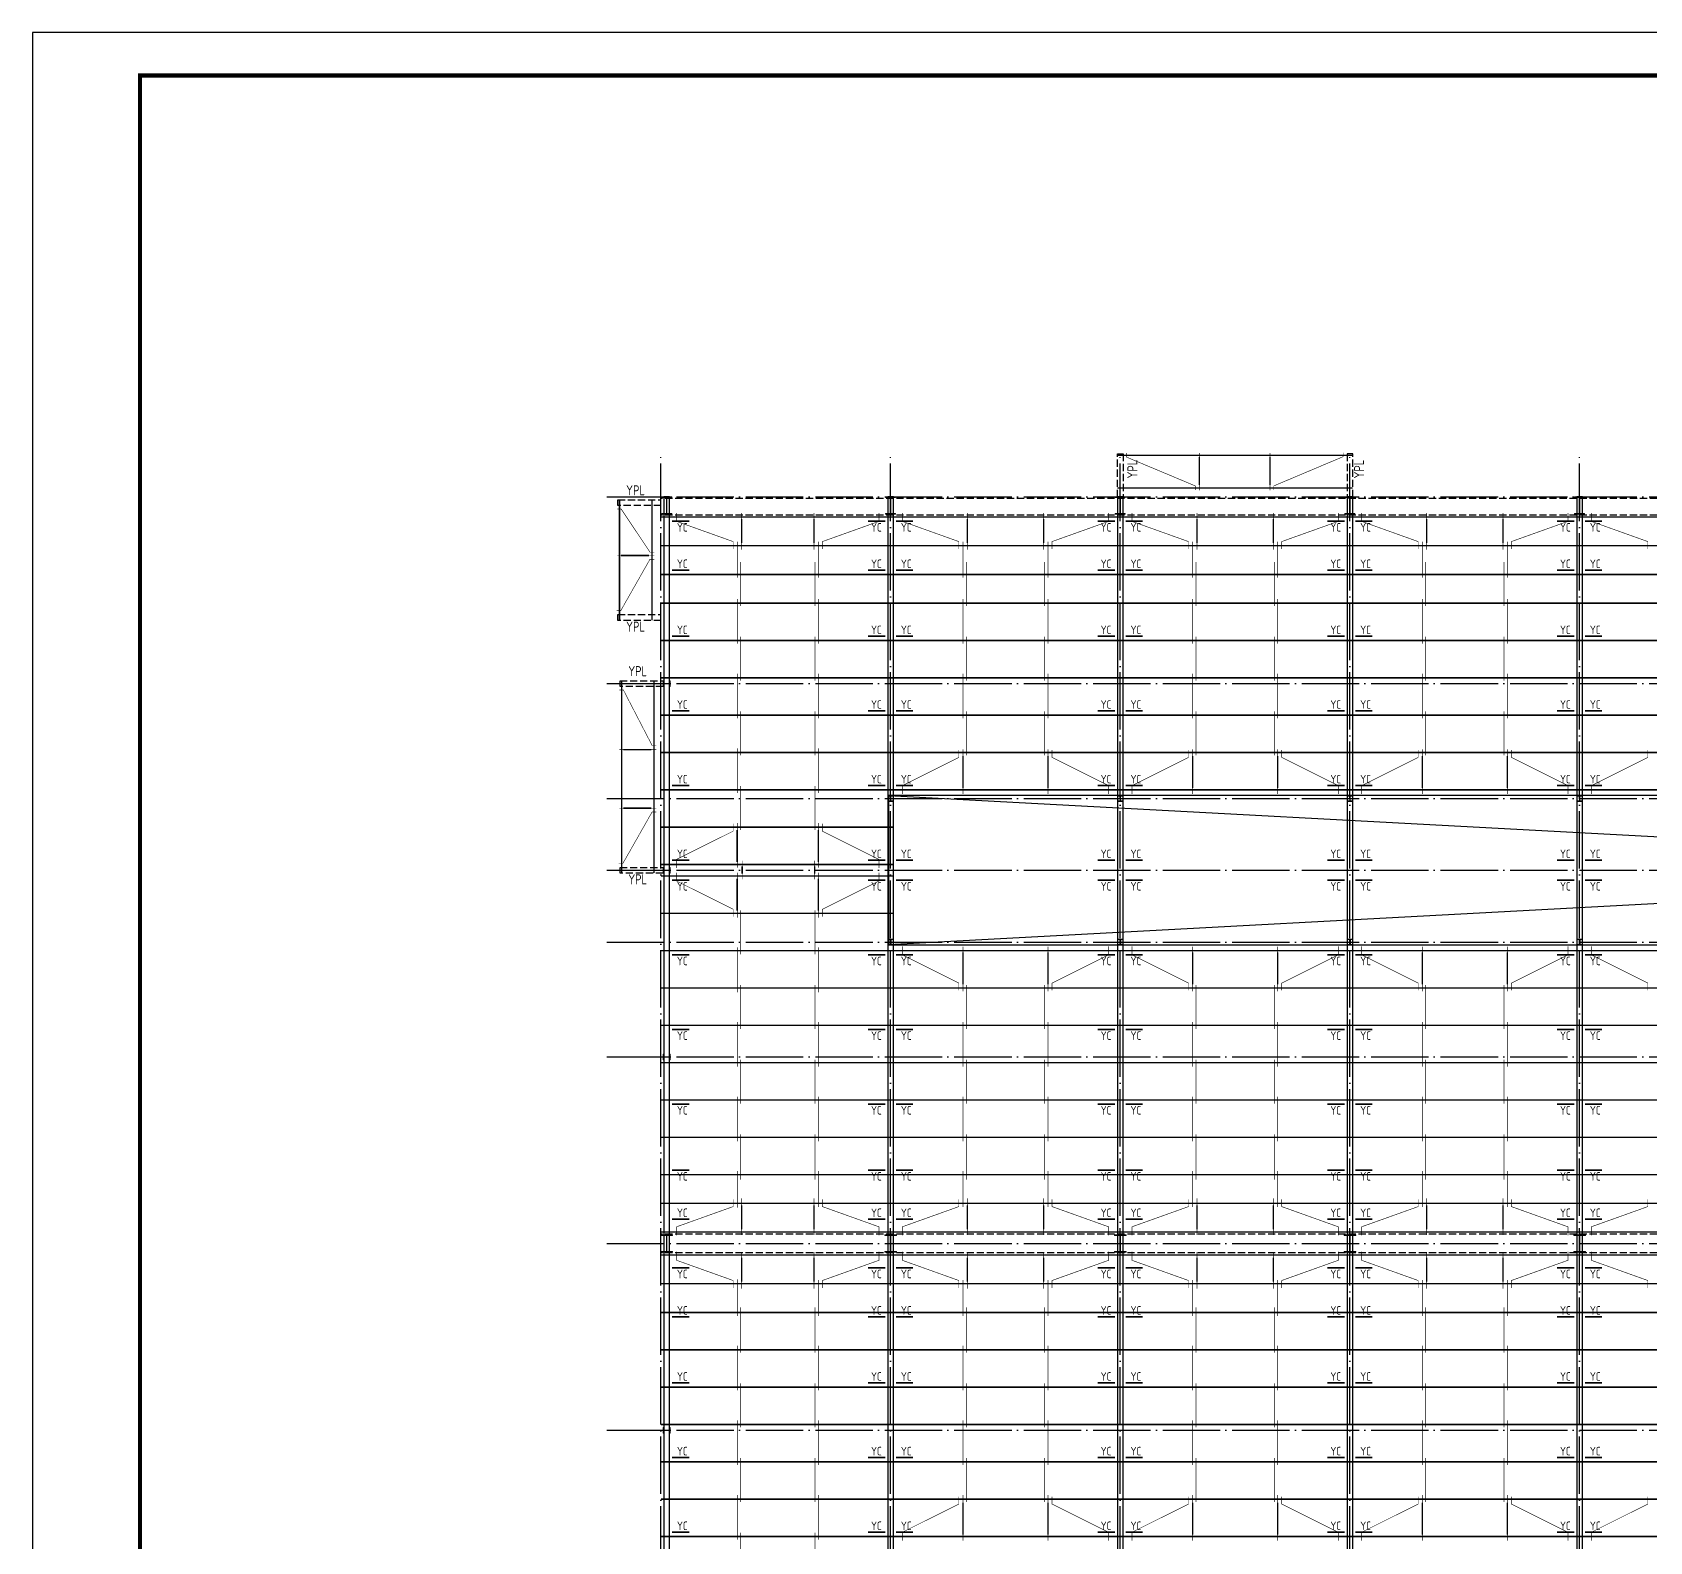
# Model space of a CAD drawing. Extents: x 19118 to 566552, y -1188739 to 92943.
# Drawn here: x 77812 to 134148, y -553524 to -500967 of the extents above; entities that cross this region are included whole.
import ezdxf

# ---------------------------------------------------------------- set-up
doc = ezdxf.new("R2010")
doc.units = 0
doc.header["$LTSCALE"] = 1000
doc.header["$MEASUREMENT"] = 0
doc.linetypes.add('DASH', pattern=[0.35, 0.25, -0.1])
doc.linetypes.add('DOTE', pattern=[2.42, 2, -0.2, 0.02, -0.2])
doc.layers.get('0').update_dxf_attribs({"linetype": 'CONTINUOUS'})
for name, color, linetype in [('10014', 2, 'CONTINUOUS'), ('D', 4, 'CONTINUOUS'), ('DOTE', 9, 'DOTE'), ('PUB_TEXT', 7, 'CONTINUOUS'), ('PUB_TITLE', 4, 'CONTINUOUS'), ('TEXT', 7, 'CONTINUOUS'), ('WALL', 6, 'CONTINUOUS'), ('屋面隅撑', 1, 'CONTINUOUS'), ('梁', 4, 'DASH'), ('檩条拉条', 253, 'CONTINUOUS'), ('钢柱', 3, 'CONTINUOUS')]:
    doc.layers.add(name, color=color, linetype=linetype)
doc.layers.add('柱_主零件_实线', color=51, linetype='CONTINUOUS', lineweight=18)
doc.layers.add('钢架', color=63, linetype='CONTINUOUS', lineweight=25)
doc.styles.add('TSSD_Rein', font='atssdeng.shx', dxfattribs={"width": 0.7, "bigfont": 'atssdchn.shx'})

msp = doc.modelspace()

# ---------------------------------------------------------------- linework, layer by layer
msp.add_lwpolyline([(195783.4, -527543.77), (107633.4, -527543.77), (107633.4, -532743.77), (195783.4, -532743.77)], close=True)
at = {"layer": '10014', "const_width": 50}
for points in [[(123808.4, -515698.5), (115608.4, -515698.5)], [(123808.4, -516830.28), (115608.4, -516830.28)], [(98263.14, -521443.77), (98263.14, -517243.77)], [(99394.91, -521443.77), (99394.91, -517243.77)], [(203708.4, -517843.77), (99708.4, -517843.77)], [(203708.4, -518843.77), (99708.4, -518843.77)], [(203708.4, -519843.77), (99708.4, -519843.77)], [(203708.4, -520843.77), (99708.4, -520843.77)], [(203708.4, -522143.77), (99708.4, -522143.77)], [(98338.14, -530243.76), (98338.14, -523543.76)], [(99469.92, -530243.76), (99469.92, -523543.76)], [(203708.4, -523443.77), (99708.4, -523443.77)], [(203708.4, -524743.77), (99708.4, -524743.77)], [(203708.4, -526043.77), (99708.4, -526043.77)], [(203708.4, -527343.77), (99708.4, -527343.77)], [(107808.4, -528643.77), (99708.4, -528643.77)], [(107808.4, -529943.77), (99708.4, -529943.77)], [(107808.4, -530343.77), (99708.4, -530343.77)], [(107808.4, -531643.77), (99708.4, -531643.77)], [(203708.4, -532943.77), (99708.4, -532943.77)], [(203708.4, -534243.77), (99708.4, -534243.77)], [(203708.4, -535543.77), (99708.4, -535543.77)], [(203708.4, -536843.77), (99708.4, -536843.77)], [(203708.4, -538143.77), (99708.4, -538143.77)], [(203708.4, -539443.77), (99708.4, -539443.77)], [(203708.4, -540743.77), (99708.4, -540743.77)], [(203708.4, -541743.77), (99708.4, -541743.77)], [(203708.4, -542743.77), (99708.4, -542743.77)], [(203708.4, -543543.77), (99708.4, -543543.77)], [(203708.4, -544543.77), (99708.4, -544543.77)], [(203708.4, -545543.77), (99708.4, -545543.77)], [(203708.4, -546843.77), (99708.4, -546843.77)], [(203708.4, -548143.77), (99708.4, -548143.77)], [(203708.4, -549443.77), (99708.4, -549443.77)], [(203708.4, -550743.77), (99708.4, -550743.77)], [(203708.4, -552043.77), (99708.4, -552043.77)], [(203708.4, -553343.77), (99708.4, -553343.77)]]:
    msp.add_lwpolyline(points, dxfattribs=at)
at = {"layer": 'D', "linetype": 'DASH'}
for p, q in [((203708.4, -517195.83), (99708.4, -517195.83)), ((203708.4, -517776.78), (99708.4, -517776.78)), ((203708.4, -542819.79), (99708.4, -542819.79)), ((203708.4, -543467.74), (99708.4, -543467.74))]:
    msp.add_line(p, q, dxfattribs=at)
at = {"layer": 'DOTE', "color": 8}
for p, q in [((99708.4, -571223.8), (99708.4, -515716.73)), ((107708.4, -571223.8), (107708.4, -515716.73)), ((115708.4, -571223.8), (115708.4, -515716.73)), ((123708.4, -571223.8), (123708.4, -515716.73)), ((131708.4, -571223.8), (131708.4, -515716.73)), ((97826.88, -517143.77), (206364.14, -517143.77)), ((97826.88, -523643.77), (206364.14, -523643.77)), ((97826.88, -527643.77), (206364.14, -527643.77)), ((97826.88, -530143.77), (206364.14, -530143.77)), ((97826.88, -532643.77), (206364.14, -532643.77)), ((97826.88, -536643.77), (206364.14, -536643.77)), ((97826.88, -543143.77), (206364.14, -543143.77)), ((97826.88, -549643.77), (206364.14, -549643.77))]:
    msp.add_line(p, q, dxfattribs=at)
at = {"layer": 'PUB_TITLE'}
msp.add_lwpolyline([(77811.65, -590066.61), (235461.65, -590066.61), (235461.65, -500966.61), (77811.65, -500966.61)], close=True, dxfattribs=at)
at = {"layer": 'PUB_TITLE', "const_width": 150}
msp.add_lwpolyline([(81561.65, -588566.61), (233961.65, -588566.61), (233961.65, -502466.61), (81561.65, -502466.61)], close=True, dxfattribs=at)
at = {"layer": 'WALL'}
for p, q in [((107633.4, -527543.77), (151080.04, -529872.28)), ((151080.04, -530415.25), (107633.4, -532743.77))]:
    msp.add_line(p, q, dxfattribs=at)
at = {"layer": '屋面隅撑', "const_width": 60}
for points in [[(100691.33, -517992.6), (100091.33, -517992.6)], [(106925.47, -517992.6), (107525.47, -517992.6)], [(108491.33, -517992.6), (107891.33, -517992.6)], [(114925.47, -517992.6), (115525.47, -517992.6)], [(116491.33, -517992.6), (115891.33, -517992.6)], [(122925.47, -517992.6), (123525.47, -517992.6)], [(124491.33, -517992.6), (123891.33, -517992.6)], [(130925.47, -517992.6), (131525.47, -517992.6)], [(132491.33, -517992.6), (131891.33, -517992.6)], [(100691.33, -519694.93), (100091.33, -519694.93)], [(106925.47, -519694.93), (107525.47, -519694.93)], [(108491.33, -519694.93), (107891.33, -519694.93)], [(114925.47, -519694.93), (115525.47, -519694.93)], [(116491.33, -519694.93), (115891.33, -519694.93)], [(122925.47, -519694.93), (123525.47, -519694.93)], [(124491.33, -519694.93), (123891.33, -519694.93)], [(130925.47, -519694.93), (131525.47, -519694.93)], [(132491.33, -519694.93), (131891.33, -519694.93)], [(100691.33, -521994.93), (100091.33, -521994.93)], [(106925.47, -521994.93), (107525.47, -521994.93)], [(108491.33, -521994.93), (107891.33, -521994.93)], [(114925.47, -521994.93), (115525.47, -521994.93)], [(116491.33, -521994.93), (115891.33, -521994.93)], [(122925.47, -521994.93), (123525.47, -521994.93)], [(124491.33, -521994.93), (123891.33, -521994.93)], [(130925.47, -521994.93), (131525.47, -521994.93)], [(132491.33, -521994.93), (131891.33, -521994.93)], [(100691.33, -524594.93), (100091.33, -524594.93)], [(106925.47, -524594.93), (107525.47, -524594.93)], [(108491.33, -524594.93), (107891.33, -524594.93)], [(114925.47, -524594.93), (115525.47, -524594.93)], [(116491.33, -524594.93), (115891.33, -524594.93)], [(122925.47, -524594.93), (123525.47, -524594.93)], [(124491.33, -524594.93), (123891.33, -524594.93)], [(130925.47, -524594.93), (131525.47, -524594.93)], [(132491.33, -524594.93), (131891.33, -524594.93)], [(100691.33, -527194.93), (100091.33, -527194.93)], [(106925.47, -527194.93), (107525.47, -527194.93)], [(108491.33, -527194.93), (107891.33, -527194.93)], [(114925.47, -527194.93), (115525.47, -527194.93)], [(116491.33, -527194.93), (115891.33, -527194.93)], [(122925.47, -527194.93), (123525.47, -527194.93)], [(124491.33, -527194.93), (123891.33, -527194.93)], [(130925.47, -527194.93), (131525.47, -527194.93)], [(132491.33, -527194.93), (131891.33, -527194.93)], [(100691.33, -529794.93), (100091.33, -529794.93)], [(106925.47, -529794.93), (107525.47, -529794.93)], [(108491.33, -529794.93), (107891.33, -529794.93)], [(114925.47, -529794.93), (115525.47, -529794.93)], [(116491.33, -529794.93), (115891.33, -529794.93)], [(122925.47, -529794.93), (123525.47, -529794.93)], [(124491.33, -529794.93), (123891.33, -529794.93)], [(130925.47, -529794.93), (131525.47, -529794.93)], [(132491.33, -529794.93), (131891.33, -529794.93)], [(100691.33, -530492.6), (100091.33, -530492.6)], [(106925.47, -530492.6), (107525.47, -530492.6)], [(108491.33, -530492.6), (107891.33, -530492.6)], [(114925.47, -530492.6), (115525.47, -530492.6)], [(116491.33, -530492.6), (115891.33, -530492.6)], [(122925.47, -530492.6), (123525.47, -530492.6)], [(124491.33, -530492.6), (123891.33, -530492.6)], [(130925.47, -530492.6), (131525.47, -530492.6)], [(132491.33, -530492.6), (131891.33, -530492.6)], [(100691.33, -533092.6), (100091.33, -533092.6)], [(106925.47, -533092.6), (107525.47, -533092.6)], [(108491.33, -533092.6), (107891.33, -533092.6)], [(114925.47, -533092.6), (115525.47, -533092.6)], [(116491.33, -533092.6), (115891.33, -533092.6)], [(122925.47, -533092.6), (123525.47, -533092.6)], [(124491.33, -533092.6), (123891.33, -533092.6)], [(130925.47, -533092.6), (131525.47, -533092.6)], [(132491.33, -533092.6), (131891.33, -533092.6)], [(100691.33, -535692.6), (100091.33, -535692.6)], [(106925.47, -535692.6), (107525.47, -535692.6)], [(108491.33, -535692.6), (107891.33, -535692.6)], [(114925.47, -535692.6), (115525.47, -535692.6)], [(116491.33, -535692.6), (115891.33, -535692.6)], [(122925.47, -535692.6), (123525.47, -535692.6)], [(124491.33, -535692.6), (123891.33, -535692.6)], [(130925.47, -535692.6), (131525.47, -535692.6)], [(132491.33, -535692.6), (131891.33, -535692.6)], [(100691.33, -538292.6), (100091.33, -538292.6)], [(106925.47, -538292.6), (107525.47, -538292.6)], [(108491.33, -538292.6), (107891.33, -538292.6)], [(114925.47, -538292.6), (115525.47, -538292.6)], [(116491.33, -538292.6), (115891.33, -538292.6)], [(122925.47, -538292.6), (123525.47, -538292.6)], [(124491.33, -538292.6), (123891.33, -538292.6)], [(130925.47, -538292.6), (131525.47, -538292.6)], [(132491.33, -538292.6), (131891.33, -538292.6)], [(100691.33, -540592.6), (100091.33, -540592.6)], [(106925.47, -540592.6), (107525.47, -540592.6)], [(108491.33, -540592.6), (107891.33, -540592.6)], [(114925.47, -540592.6), (115525.47, -540592.6)], [(116491.33, -540592.6), (115891.33, -540592.6)], [(122925.47, -540592.6), (123525.47, -540592.6)], [(124491.33, -540592.6), (123891.33, -540592.6)], [(130925.47, -540592.6), (131525.47, -540592.6)], [(132491.33, -540592.6), (131891.33, -540592.6)], [(100691.33, -542294.93), (100091.33, -542294.93)], [(106925.47, -542294.93), (107525.47, -542294.93)], [(108491.33, -542294.93), (107891.33, -542294.93)], [(114925.47, -542294.93), (115525.47, -542294.93)], [(116491.33, -542294.93), (115891.33, -542294.93)], [(122925.47, -542294.93), (123525.47, -542294.93)], [(124491.33, -542294.93), (123891.33, -542294.93)], [(130925.47, -542294.93), (131525.47, -542294.93)], [(132491.33, -542294.93), (131891.33, -542294.93)], [(100691.33, -543992.6), (100091.33, -543992.6)], [(106925.47, -543992.6), (107525.47, -543992.6)], [(108491.33, -543992.6), (107891.33, -543992.6)], [(114925.47, -543992.6), (115525.47, -543992.6)], [(116491.33, -543992.6), (115891.33, -543992.6)], [(122925.47, -543992.6), (123525.47, -543992.6)], [(124491.33, -543992.6), (123891.33, -543992.6)], [(130925.47, -543992.6), (131525.47, -543992.6)], [(132491.33, -543992.6), (131891.33, -543992.6)], [(100691.33, -545694.93), (100091.33, -545694.93)], [(106925.47, -545694.93), (107525.47, -545694.93)], [(108491.33, -545694.93), (107891.33, -545694.93)], [(114925.47, -545694.93), (115525.47, -545694.93)], [(116491.33, -545694.93), (115891.33, -545694.93)], [(122925.47, -545694.93), (123525.47, -545694.93)], [(124491.33, -545694.93), (123891.33, -545694.93)], [(130925.47, -545694.93), (131525.47, -545694.93)], [(132491.33, -545694.93), (131891.33, -545694.93)], [(100691.33, -547994.93), (100091.33, -547994.93)], [(106925.47, -547994.93), (107525.47, -547994.93)], [(108491.33, -547994.93), (107891.33, -547994.93)], [(114925.47, -547994.93), (115525.47, -547994.93)], [(116491.33, -547994.93), (115891.33, -547994.93)], [(122925.47, -547994.93), (123525.47, -547994.93)], [(124491.33, -547994.93), (123891.33, -547994.93)], [(130925.47, -547994.93), (131525.47, -547994.93)], [(132491.33, -547994.93), (131891.33, -547994.93)], [(100691.33, -550594.93), (100091.33, -550594.93)], [(106925.47, -550594.93), (107525.47, -550594.93)], [(108491.33, -550594.93), (107891.33, -550594.93)], [(114925.47, -550594.93), (115525.47, -550594.93)], [(116491.33, -550594.93), (115891.33, -550594.93)], [(122925.47, -550594.93), (123525.47, -550594.93)], [(124491.33, -550594.93), (123891.33, -550594.93)], [(130925.47, -550594.93), (131525.47, -550594.93)], [(132491.33, -550594.93), (131891.33, -550594.93)], [(100691.33, -553194.93), (100091.33, -553194.93)], [(106925.47, -553194.93), (107525.47, -553194.93)], [(108491.33, -553194.93), (107891.33, -553194.93)], [(114925.47, -553194.93), (115525.47, -553194.93)], [(116491.33, -553194.93), (115891.33, -553194.93)], [(122925.47, -553194.93), (123525.47, -553194.93)], [(124491.33, -553194.93), (123891.33, -553194.93)], [(130925.47, -553194.93), (131525.47, -553194.93)], [(132491.33, -553194.93), (131891.33, -553194.93)]]:
    msp.add_lwpolyline(points, dxfattribs=at)
at = {"layer": '柱_主零件_实线', "ltscale": 20}
for p, q in [((100083.4, -517143.77), (99733.4, -517143.77)), ((99733.4, -517143.77), (99733.4, -517163.77)), ((99733.4, -517163.77), (100083.4, -517163.77)), ((99901.4, -517163.77), (99901.4, -517723.77)), ((99915.4, -517723.77), (99915.4, -517163.77)), ((100083.4, -517163.77), (100083.4, -517143.77)), ((107883.4, -517143.77), (107533.4, -517143.77)), ((107533.4, -517143.77), (107533.4, -517163.77)), ((107533.4, -517163.77), (107883.4, -517163.77)), ((107701.4, -517163.77), (107701.4, -517723.77)), ((107715.4, -517723.77), (107715.4, -517163.77)), ((107883.4, -517163.77), (107883.4, -517143.77)), ((115883.4, -517143.77), (115533.4, -517143.77)), ((115533.4, -517143.77), (115533.4, -517163.77)), ((115533.4, -517163.77), (115883.4, -517163.77)), ((115701.4, -517163.77), (115701.4, -517723.77)), ((115715.4, -517723.77), (115715.4, -517163.77)), ((115883.4, -517163.77), (115883.4, -517143.77)), ((123883.4, -517143.77), (123533.4, -517143.77)), ((123533.4, -517143.77), (123533.4, -517163.77)), ((123533.4, -517163.77), (123883.4, -517163.77)), ((123701.4, -517163.77), (123701.4, -517723.77)), ((123715.4, -517723.77), (123715.4, -517163.77)), ((123883.4, -517163.77), (123883.4, -517143.77)), ((131883.4, -517143.77), (131533.4, -517143.77)), ((131533.4, -517143.77), (131533.4, -517163.77)), ((131533.4, -517163.77), (131883.4, -517163.77)), ((131701.4, -517163.77), (131701.4, -517723.77)), ((131715.4, -517723.77), (131715.4, -517163.77)), ((131883.4, -517163.77), (131883.4, -517143.77)), ((99733.4, -517723.77), (99733.4, -517743.77)), ((100083.4, -517723.77), (99733.4, -517723.77)), ((100083.4, -517743.77), (100083.4, -517723.77)), ((107533.4, -517723.77), (107533.4, -517743.77)), ((107883.4, -517723.77), (107533.4, -517723.77)), ((107883.4, -517743.77), (107883.4, -517723.77)), ((115533.4, -517723.77), (115533.4, -517743.77)), ((115883.4, -517723.77), (115533.4, -517723.77)), ((115883.4, -517743.77), (115883.4, -517723.77)), ((123533.4, -517723.77), (123533.4, -517743.77)), ((123883.4, -517723.77), (123533.4, -517723.77)), ((123883.4, -517743.77), (123883.4, -517723.77)), ((131533.4, -517723.77), (131533.4, -517743.77)), ((131883.4, -517723.77), (131533.4, -517723.77)), ((131883.4, -517743.77), (131883.4, -517723.77)), ((99733.4, -517743.77), (100083.4, -517743.77)), ((107533.4, -517743.77), (107883.4, -517743.77)), ((115533.4, -517743.77), (115883.4, -517743.77)), ((123533.4, -517743.77), (123883.4, -517743.77)), ((131533.4, -517743.77), (131883.4, -517743.77)), ((99797.4, -523543.76), (99783.4, -523543.76)), ((99783.4, -523543.76), (99783.4, -523743.77)), ((99783.4, -523743.77), (99797.4, -523743.77)), ((99797.4, -523743.77), (99797.4, -523543.76)), ((100019.4, -523638.76), (99797.4, -523638.76)), ((99797.4, -523648.77), (100019.4, -523648.77)), ((100019.4, -523543.76), (100019.4, -523743.77)), ((100033.4, -523543.76), (100019.4, -523543.76)), ((100019.4, -523743.77), (100033.4, -523743.77)), ((100033.4, -523743.77), (100033.4, -523543.76)), ((99797.4, -530043.76), (99783.4, -530043.76)), ((99783.4, -530043.76), (99783.4, -530243.77)), ((99797.4, -530243.77), (99797.4, -530043.76)), ((100019.4, -530043.76), (100019.4, -530243.77)), ((100033.4, -530043.76), (100019.4, -530043.76)), ((100033.4, -530243.77), (100033.4, -530043.76)), ((99783.4, -530243.77), (99797.4, -530243.77)), ((100019.4, -530138.76), (99797.4, -530138.76)), ((99797.4, -530148.77), (100019.4, -530148.77)), ((100019.4, -530243.77), (100033.4, -530243.77)), ((99797.4, -536543.76), (99783.4, -536543.76)), ((99783.4, -536543.76), (99783.4, -536743.77)), ((99783.4, -536743.77), (99797.4, -536743.77)), ((99797.4, -536743.77), (99797.4, -536543.76)), ((100019.4, -536638.76), (99797.4, -536638.76)), ((99797.4, -536648.77), (100019.4, -536648.77)), ((100019.4, -536543.76), (100019.4, -536743.77)), ((100033.4, -536543.76), (100019.4, -536543.76)), ((100019.4, -536743.77), (100033.4, -536743.77)), ((100033.4, -536743.77), (100033.4, -536543.76)), ((100108.4, -542843.76), (99708.4, -542843.76)), ((99708.4, -542843.76), (99708.4, -542863.76)), ((99708.4, -542863.76), (100108.4, -542863.76)), ((99901.4, -542863.76), (99901.4, -543423.76)), ((99915.4, -543423.76), (99915.4, -542863.76)), ((100108.4, -542863.76), (100108.4, -542843.76)), ((107908.4, -542843.76), (107508.4, -542843.76)), ((107508.4, -542843.76), (107508.4, -542863.76)), ((107508.4, -542863.76), (107908.4, -542863.76)), ((107701.4, -542863.76), (107701.4, -543423.76)), ((107715.4, -543423.76), (107715.4, -542863.76)), ((107908.4, -542863.76), (107908.4, -542843.76)), ((115908.4, -542843.76), (115508.4, -542843.76)), ((115508.4, -542843.76), (115508.4, -542863.76)), ((115508.4, -542863.76), (115908.4, -542863.76)), ((115701.4, -542863.76), (115701.4, -543423.76)), ((115715.4, -543423.76), (115715.4, -542863.76)), ((115908.4, -542863.76), (115908.4, -542843.76)), ((123908.4, -542843.76), (123508.4, -542843.76)), ((123508.4, -542843.76), (123508.4, -542863.76)), ((123508.4, -542863.76), (123908.4, -542863.76)), ((123701.4, -542863.76), (123701.4, -543423.76)), ((123715.4, -543423.76), (123715.4, -542863.76)), ((123908.4, -542863.76), (123908.4, -542843.76)), ((131908.4, -542843.76), (131508.4, -542843.76)), ((131508.4, -542843.76), (131508.4, -542863.76)), ((131508.4, -542863.76), (131908.4, -542863.76)), ((131701.4, -542863.76), (131701.4, -543423.76)), ((131715.4, -543423.76), (131715.4, -542863.76)), ((131908.4, -542863.76), (131908.4, -542843.76)), ((99708.4, -543423.76), (99708.4, -543443.76)), ((100108.4, -543423.76), (99708.4, -543423.76)), ((99708.4, -543443.76), (100108.4, -543443.76)), ((100108.4, -543443.76), (100108.4, -543423.76)), ((107508.4, -543423.76), (107508.4, -543443.76)), ((107908.4, -543423.76), (107508.4, -543423.76)), ((107508.4, -543443.76), (107908.4, -543443.76)), ((107908.4, -543443.76), (107908.4, -543423.76)), ((115508.4, -543423.76), (115508.4, -543443.76)), ((115908.4, -543423.76), (115508.4, -543423.76)), ((115508.4, -543443.76), (115908.4, -543443.76)), ((115908.4, -543443.76), (115908.4, -543423.76)), ((123508.4, -543423.76), (123508.4, -543443.76)), ((123908.4, -543423.76), (123508.4, -543423.76)), ((123508.4, -543443.76), (123908.4, -543443.76)), ((123908.4, -543443.76), (123908.4, -543423.76)), ((131508.4, -543423.76), (131508.4, -543443.76)), ((131908.4, -543423.76), (131508.4, -543423.76)), ((131508.4, -543443.76), (131908.4, -543443.76)), ((131908.4, -543443.76), (131908.4, -543423.76)), ((99797.4, -549543.76), (99783.4, -549543.76)), ((99783.4, -549543.76), (99783.4, -549743.77)), ((99783.4, -549743.77), (99797.4, -549743.77)), ((99797.4, -549743.77), (99797.4, -549543.76)), ((100019.4, -549638.76), (99797.4, -549638.76)), ((99797.4, -549648.77), (100019.4, -549648.77)), ((100019.4, -549543.76), (100019.4, -549743.77)), ((100033.4, -549543.76), (100019.4, -549543.76)), ((100019.4, -549743.77), (100033.4, -549743.77)), ((100033.4, -549743.77), (100033.4, -549543.76))]:
    msp.add_line(p, q, dxfattribs=at)
at = {"layer": '梁'}
for points in [[(115608.4, -517143.77), (115608.4, -515643.77), (115808.4, -515643.77), (115808.4, -517143.77)], [(123808.4, -517143.77), (123808.4, -515643.77), (123608.4, -515643.77), (123608.4, -517143.77)], [(99708.4, -517443.77), (98208.4, -517443.77), (98208.4, -517243.77), (99708.4, -517243.77)], [(99708.4, -521443.77), (98208.4, -521443.77), (98208.4, -521243.77), (99708.4, -521243.77)], [(99783.4, -523743.76), (98283.4, -523743.76), (98283.4, -523543.76), (99783.4, -523543.76)], [(99783.4, -530243.76), (98283.4, -530243.76), (98283.4, -530043.76), (99783.4, -530043.76)]]:
    msp.add_lwpolyline(points, dxfattribs=at)
at = {"layer": '檩条拉条', "color": 1}
for points, const_width in [([(115932.96, -515619.56), (115932.96, -515760.35), (118321.02, -516760.74), (118321.02, -516907.59)], 20), ([(118463.13, -515757.75), (118463.13, -516728.77)], 50), ([(118463.13, -516909.27), (118463.13, -515620.28)], 20), ([(120924.2, -515757.75), (120924.2, -516728.77)], 50), ([(120924.2, -516909.27), (120924.2, -515620.28)], 20), ([(123473.05, -515600.68), (123473.05, -515741.48), (121056.87, -516760.74), (121056.87, -516907.59)], 20), ([(98184.19, -517568.33), (98324.98, -517568.33), (99325.37, -519067.5), (99472.22, -519067.5)], 20), ([(100254.26, -517698.47), (100254.26, -517995.65), (102223.29, -518699.46), (102223.29, -518957.19)], 20), ([(102516, -517705.9), (102516, -518985.2)], 20), ([(105036.19, -517705.9), (105036.19, -518985.2)], 20), ([(107300.64, -517698.47), (107300.64, -517995.65), (105331.61, -518699.46), (105331.61, -518957.19)], 20), ([(108116.15, -517698.47), (108116.15, -517995.65), (110085.18, -518699.46), (110085.18, -518957.19)], 20), ([(110380.6, -517705.9), (110380.6, -518985.2)], 20), ([(113036.19, -517705.9), (113036.19, -518985.2)], 20), ([(115300.64, -517698.47), (115300.64, -517995.65), (113331.61, -518699.46), (113331.61, -518957.19)], 20), ([(116116.15, -517698.47), (116116.15, -517995.65), (118085.18, -518699.46), (118085.18, -518957.19)], 20), ([(118380.6, -517705.9), (118380.6, -518985.2)], 20), ([(121036.19, -517705.9), (121036.19, -518985.2)], 20), ([(123300.64, -517698.47), (123300.64, -517995.65), (121331.61, -518699.46), (121331.61, -518957.19)], 20), ([(124116.15, -517698.47), (124116.15, -517995.65), (126085.18, -518699.46), (126085.18, -518957.19)], 20), ([(126380.6, -517705.9), (126380.6, -518985.2)], 20), ([(129036.19, -517705.9), (129036.19, -518985.2)], 20), ([(131300.64, -517698.47), (131300.64, -517995.65), (129331.61, -518699.46), (129331.61, -518957.19)], 20), ([(132116.15, -517698.47), (132116.15, -517995.65), (134085.18, -518699.46), (134085.18, -518957.19)], 20), ([(102516, -517907.59), (102516, -518744.07)], 50), ([(105036.19, -517907.59), (105036.19, -518744.07)], 50), ([(110380.6, -517907.59), (110380.6, -518744.07)], 50), ([(113036.19, -517907.59), (113036.19, -518744.07)], 50), ([(118380.6, -517907.59), (118380.6, -518744.07)], 50), ([(121036.19, -517907.59), (121036.19, -518744.07)], 50), ([(126380.6, -517907.59), (126380.6, -518744.07)], 50), ([(129036.19, -517907.59), (129036.19, -518744.07)], 50), ([(102364.92, -519956.61), (102364.92, -518700.97)], 20), ([(105189.99, -519956.61), (105189.99, -518700.97)], 20), ([(110226.8, -519956.61), (110226.8, -518700.97)], 20), ([(113189.99, -519956.61), (113189.99, -518700.97)], 20), ([(118226.8, -519956.61), (118226.8, -518700.97)], 20), ([(121189.99, -519956.61), (121189.99, -518700.97)], 20), ([(126226.8, -519956.61), (126226.8, -518700.97)], 20), ([(129189.99, -519956.61), (129189.99, -518700.97)], 20), ([(98165.32, -521108.42), (98306.11, -521108.42), (99325.37, -519315.01), (99472.22, -519315.01)], 20), ([(99473.9, -519182.34), (98184.92, -519182.34)], 20), ([(98322.38, -519182.34), (99293.41, -519182.34)], 50), ([(102473.94, -519414.99), (102473.94, -520944.36)], 20), ([(105072.88, -519414.99), (105072.88, -520944.36)], 20), ([(110343.91, -519414.99), (110343.91, -520944.36)], 20), ([(113072.88, -519414.99), (113072.88, -520944.36)], 20), ([(118343.91, -519414.99), (118343.91, -520944.36)], 20), ([(121072.88, -519414.99), (121072.88, -520944.36)], 20), ([(126343.91, -519414.99), (126343.91, -520944.36)], 20), ([(129072.88, -519414.99), (129072.88, -520944.36)], 20), ([(102364.92, -522256.61), (102364.92, -520697.65)], 20), ([(105189.99, -522256.61), (105189.99, -520697.65)], 20), ([(110226.8, -522256.61), (110226.8, -520697.65)], 20), ([(113189.99, -522256.61), (113189.99, -520697.65)], 20), ([(118226.8, -522256.61), (118226.8, -520697.65)], 20), ([(121189.99, -522256.61), (121189.99, -520697.65)], 20), ([(126226.8, -522256.61), (126226.8, -520697.65)], 20), ([(129189.99, -522256.61), (129189.99, -520697.65)], 20), ([(102473.94, -522014.99), (102473.94, -523544.36)], 20), ([(105072.88, -522014.99), (105072.88, -523544.36)], 20), ([(110343.91, -522014.99), (110343.91, -523544.36)], 20), ([(113072.88, -522014.99), (113072.88, -523544.36)], 20), ([(118343.91, -522014.99), (118343.91, -523544.36)], 20), ([(121072.88, -522014.99), (121072.88, -523544.36)], 20), ([(126343.91, -522014.99), (126343.91, -523544.36)], 20), ([(129072.88, -522014.99), (129072.88, -523544.36)], 20), ([(102364.92, -524856.61), (102364.92, -523297.65)], 20), ([(105189.99, -524856.61), (105189.99, -523297.65)], 20), ([(110226.8, -524856.61), (110226.8, -523297.65)], 20), ([(113189.99, -524856.61), (113189.99, -523297.65)], 20), ([(118226.8, -524856.61), (118226.8, -523297.65)], 20), ([(121189.99, -524856.61), (121189.99, -523297.65)], 20), ([(126226.8, -524856.61), (126226.8, -523297.65)], 20), ([(129189.99, -524856.61), (129189.99, -523297.65)], 20), ([(98259.19, -523868.33), (98399.98, -523868.33), (99400.38, -525799.41), (99547.23, -525799.41)], 20), ([(102473.94, -524614.99), (102473.94, -526144.36)], 20), ([(105072.88, -524614.99), (105072.88, -526144.36)], 20), ([(110343.91, -524614.99), (110343.91, -526144.36)], 20), ([(113072.88, -524614.99), (113072.88, -526144.36)], 20), ([(118343.91, -524614.99), (118343.91, -526144.36)], 20), ([(121072.88, -524614.99), (121072.88, -526144.36)], 20), ([(126343.91, -524614.99), (126343.91, -526144.36)], 20), ([(129072.88, -524614.99), (129072.88, -526144.36)], 20), ([(99548.9, -525941.52), (98259.92, -525941.52)], 20), ([(98397.38, -525941.52), (99368.41, -525941.52)], 50), ([(102364.92, -527456.61), (102364.92, -525897.65)], 20), ([(105189.99, -527456.61), (105189.99, -525897.65)], 20), ([(108116.15, -527494.55), (108116.15, -527197.37), (110085.18, -526213.89), (110085.18, -525956.16)], 20), ([(110226.8, -527285.42), (110226.8, -526169.29)], 50), ([(110226.8, -527487.11), (110226.8, -525928.16)], 20), ([(113189.99, -527285.42), (113189.99, -526169.29)], 50), ([(113189.99, -527487.11), (113189.99, -525928.16)], 20), ([(115300.64, -527494.55), (115300.64, -527197.37), (113331.61, -526213.89), (113331.61, -525956.16)], 20), ([(116116.15, -527494.55), (116116.15, -527197.37), (118085.18, -526213.89), (118085.18, -525956.16)], 20), ([(118226.8, -527285.42), (118226.8, -526169.29)], 50), ([(118226.8, -527487.11), (118226.8, -525928.16)], 20), ([(121189.99, -527285.42), (121189.99, -526169.29)], 50), ([(121189.99, -527487.11), (121189.99, -525928.16)], 20), ([(123300.64, -527494.55), (123300.64, -527197.37), (121331.61, -526213.89), (121331.61, -525956.16)], 20), ([(124116.15, -527494.55), (124116.15, -527197.37), (126085.18, -526213.89), (126085.18, -525956.16)], 20), ([(126226.8, -527285.42), (126226.8, -526169.29)], 50), ([(126226.8, -527487.11), (126226.8, -525928.16)], 20), ([(129189.99, -527285.42), (129189.99, -526169.29)], 50), ([(129189.99, -527487.11), (129189.99, -525928.16)], 20), ([(131300.64, -527494.55), (131300.64, -527197.37), (129331.61, -526213.89), (129331.61, -525956.16)], 20), ([(132116.15, -527494.55), (132116.15, -527197.37), (134085.18, -526213.89), (134085.18, -525956.16)], 20), ([(102473.94, -527214.99), (102473.94, -528744.36)], 20), ([(105072.88, -527214.99), (105072.88, -528744.36)], 20), ([(98240.32, -529908.42), (98381.11, -529908.42), (99400.38, -528115.01), (99547.23, -528115.01)], 20), ([(99548.9, -527982.34), (98259.92, -527982.34)], 20), ([(98397.38, -527982.34), (99368.41, -527982.34)], 50), ([(100254.26, -530064.04), (100254.26, -529766.86), (102223.29, -528783.39), (102223.29, -528525.66)], 20), ([(102364.92, -529854.92), (102364.92, -528738.78)], 50), ([(102364.92, -530056.61), (102364.92, -528497.65)], 20), ([(105189.99, -529854.92), (105189.99, -528738.78)], 50), ([(105189.99, -530056.61), (105189.99, -528497.65)], 20), ([(107300.64, -530064.04), (107300.64, -529766.86), (105331.61, -528783.39), (105331.61, -528525.66)], 20), ([(102538.72, -530264.59), (102538.72, -530013.43)], 50), ([(102538.72, -530466.28), (102538.72, -529808.84)], 20), ([(105065.79, -530264.59), (105065.79, -530013.43)], 50), ([(105065.79, -530466.28), (105065.79, -529808.84)], 20), ([(100254.26, -530223.49), (100254.26, -530520.67), (102223.29, -531504.14), (102223.29, -531761.87)], 20), ([(102364.92, -530432.61), (102364.92, -531548.75)], 50), ([(102364.92, -530230.92), (102364.92, -531789.88)], 20), ([(105189.99, -530432.61), (105189.99, -531548.75)], 50), ([(105189.99, -530230.92), (105189.99, -531789.88)], 20), ([(107300.64, -530223.49), (107300.64, -530520.67), (105331.61, -531504.14), (105331.61, -531761.87)], 20), ([(102473.94, -533072.54), (102473.94, -531543.17)], 20), ([(105072.88, -533072.54), (105072.88, -531543.17)], 20), ([(102364.92, -532830.92), (102364.92, -534389.88)], 20), ([(105189.99, -532830.92), (105189.99, -534389.88)], 20), ([(108116.15, -532792.98), (108116.15, -533090.16), (110085.18, -534073.64), (110085.18, -534331.37)], 20), ([(110226.8, -532800.42), (110226.8, -534359.37)], 20), ([(113189.99, -532800.42), (113189.99, -534359.37)], 20), ([(115300.64, -532792.98), (115300.64, -533090.16), (113331.61, -534073.64), (113331.61, -534331.37)], 20), ([(116116.15, -532792.98), (116116.15, -533090.16), (118085.18, -534073.64), (118085.18, -534331.37)], 20), ([(118226.8, -532800.42), (118226.8, -534359.37)], 20), ([(121189.99, -532800.42), (121189.99, -534359.37)], 20), ([(123300.64, -532792.98), (123300.64, -533090.16), (121331.61, -534073.64), (121331.61, -534331.37)], 20), ([(124116.15, -532792.98), (124116.15, -533090.16), (126085.18, -534073.64), (126085.18, -534331.37)], 20), ([(126226.8, -532800.42), (126226.8, -534359.37)], 20), ([(129189.99, -532800.42), (129189.99, -534359.37)], 20), ([(131300.64, -532792.98), (131300.64, -533090.16), (129331.61, -534073.64), (129331.61, -534331.37)], 20), ([(132116.15, -532792.98), (132116.15, -533090.16), (134085.18, -534073.64), (134085.18, -534331.37)], 20), ([(110226.8, -533002.11), (110226.8, -534118.24)], 50), ([(113189.99, -533002.11), (113189.99, -534118.24)], 50), ([(118226.8, -533002.11), (118226.8, -534118.24)], 50), ([(121189.99, -533002.11), (121189.99, -534118.24)], 50), ([(126226.8, -533002.11), (126226.8, -534118.24)], 50), ([(129189.99, -533002.11), (129189.99, -534118.24)], 50), ([(102473.94, -535672.54), (102473.94, -534143.17)], 20), ([(105072.88, -535672.54), (105072.88, -534143.17)], 20), ([(110343.91, -535672.54), (110343.91, -534143.17)], 20), ([(113072.88, -535672.54), (113072.88, -534143.17)], 20), ([(118343.91, -535672.54), (118343.91, -534143.17)], 20), ([(121072.88, -535672.54), (121072.88, -534143.17)], 20), ([(126343.91, -535672.54), (126343.91, -534143.17)], 20), ([(129072.88, -535672.54), (129072.88, -534143.17)], 20), ([(102364.92, -535430.92), (102364.92, -536989.88)], 20), ([(105189.99, -535430.92), (105189.99, -536989.88)], 20), ([(110226.8, -535430.92), (110226.8, -536989.88)], 20), ([(113189.99, -535430.92), (113189.99, -536989.88)], 20), ([(118226.8, -535430.92), (118226.8, -536989.88)], 20), ([(121189.99, -535430.92), (121189.99, -536989.88)], 20), ([(126226.8, -535430.92), (126226.8, -536989.88)], 20), ([(129189.99, -535430.92), (129189.99, -536989.88)], 20), ([(102473.94, -538272.54), (102473.94, -536743.17)], 20), ([(105072.88, -538272.54), (105072.88, -536743.17)], 20), ([(110343.91, -538272.54), (110343.91, -536743.17)], 20), ([(113072.88, -538272.54), (113072.88, -536743.17)], 20), ([(118343.91, -538272.54), (118343.91, -536743.17)], 20), ([(121072.88, -538272.54), (121072.88, -536743.17)], 20), ([(126343.91, -538272.54), (126343.91, -536743.17)], 20), ([(129072.88, -538272.54), (129072.88, -536743.17)], 20), ([(102364.92, -538030.92), (102364.92, -539589.88)], 20), ([(105189.99, -538030.92), (105189.99, -539589.88)], 20), ([(110226.8, -538030.92), (110226.8, -539589.88)], 20), ([(113189.99, -538030.92), (113189.99, -539589.88)], 20), ([(118226.8, -538030.92), (118226.8, -539589.88)], 20), ([(121189.99, -538030.92), (121189.99, -539589.88)], 20), ([(126226.8, -538030.92), (126226.8, -539589.88)], 20), ([(129189.99, -538030.92), (129189.99, -539589.88)], 20), ([(102473.94, -540922.99), (102473.94, -539343.17)], 20), ([(105072.88, -540922.99), (105072.88, -539343.17)], 20), ([(110343.91, -540922.99), (110343.91, -539343.17)], 20), ([(113072.88, -540922.99), (113072.88, -539343.17)], 20), ([(118343.91, -540922.99), (118343.91, -539343.17)], 20), ([(121072.88, -540922.99), (121072.88, -539343.17)], 20), ([(126343.91, -540922.99), (126343.91, -539343.17)], 20), ([(129072.88, -540922.99), (129072.88, -539343.17)], 20), ([(102364.92, -540618.86), (102364.92, -541892.22)], 20), ([(105189.99, -540618.86), (105189.99, -541876.67)], 20), ([(110226.8, -540618.86), (110226.8, -541876.67)], 20), ([(113189.99, -540618.86), (113189.99, -541876.67)], 20), ([(118226.8, -540618.86), (118226.8, -541876.67)], 20), ([(121189.99, -540618.86), (121189.99, -541876.67)], 20), ([(126226.8, -540618.86), (126226.8, -541876.67)], 20), ([(129189.99, -540618.86), (129189.99, -541876.67)], 20), ([(100254.26, -542857.54), (100254.26, -542560.36), (102223.29, -541856.55), (102223.29, -541598.81)], 20), ([(102516, -542648.41), (102516, -541811.94)], 50), ([(102516, -542850.1), (102516, -541570.81)], 20), ([(105036.19, -542648.41), (105036.19, -541811.94)], 50), ([(105036.19, -542850.1), (105036.19, -541570.81)], 20), ([(107300.64, -542857.54), (107300.64, -542560.36), (105331.61, -541856.55), (105331.61, -541598.81)], 20), ([(108116.15, -542857.54), (108116.15, -542560.36), (110085.18, -541856.55), (110085.18, -541598.81)], 20), ([(110380.6, -542648.41), (110380.6, -541811.94)], 50), ([(110380.6, -542850.1), (110380.6, -541570.81)], 20), ([(113036.19, -542648.41), (113036.19, -541811.94)], 50), ([(113036.19, -542850.1), (113036.19, -541570.81)], 20), ([(115300.64, -542857.54), (115300.64, -542560.36), (113331.61, -541856.55), (113331.61, -541598.81)], 20), ([(116116.15, -542857.54), (116116.15, -542560.36), (118085.18, -541856.55), (118085.18, -541598.81)], 20), ([(118380.6, -542648.41), (118380.6, -541811.94)], 50), ([(118380.6, -542850.1), (118380.6, -541570.81)], 20), ([(121036.19, -542648.41), (121036.19, -541811.94)], 50), ([(121036.19, -542850.1), (121036.19, -541570.81)], 20), ([(123300.64, -542857.54), (123300.64, -542560.36), (121331.61, -541856.55), (121331.61, -541598.81)], 20), ([(124116.15, -542857.54), (124116.15, -542560.36), (126085.18, -541856.55), (126085.18, -541598.81)], 20), ([(126380.6, -542648.41), (126380.6, -541811.94)], 50), ([(126380.6, -542850.1), (126380.6, -541570.81)], 20), ([(129036.19, -542648.41), (129036.19, -541811.94)], 50), ([(129036.19, -542850.1), (129036.19, -541570.81)], 20), ([(131300.64, -542857.54), (131300.64, -542560.36), (129331.61, -541856.55), (129331.61, -541598.81)], 20), ([(132116.15, -542857.54), (132116.15, -542560.36), (134085.18, -541856.55), (134085.18, -541598.81)], 20), ([(100254.26, -543429.99), (100254.26, -543727.17), (102223.29, -544430.98), (102223.29, -544688.72)], 20), ([(102516, -543639.12), (102516, -544475.59)], 50), ([(102516, -543437.43), (102516, -544716.72)], 20), ([(105036.19, -543639.12), (105036.19, -544475.59)], 50), ([(105036.19, -543437.43), (105036.19, -544716.72)], 20), ([(107300.64, -543429.99), (107300.64, -543727.17), (105331.61, -544430.98), (105331.61, -544688.72)], 20), ([(108116.15, -543429.99), (108116.15, -543727.17), (110085.18, -544430.98), (110085.18, -544688.72)], 20), ([(110380.6, -543639.12), (110380.6, -544475.59)], 50), ([(110380.6, -543437.43), (110380.6, -544716.72)], 20), ([(113036.19, -543639.12), (113036.19, -544475.59)], 50), ([(113036.19, -543437.43), (113036.19, -544716.72)], 20), ([(115300.64, -543429.99), (115300.64, -543727.17), (113331.61, -544430.98), (113331.61, -544688.72)], 20), ([(116116.15, -543429.99), (116116.15, -543727.17), (118085.18, -544430.98), (118085.18, -544688.72)], 20), ([(118380.6, -543639.12), (118380.6, -544475.59)], 50), ([(118380.6, -543437.43), (118380.6, -544716.72)], 20), ([(121036.19, -543639.12), (121036.19, -544475.59)], 50), ([(121036.19, -543437.43), (121036.19, -544716.72)], 20), ([(123300.64, -543429.99), (123300.64, -543727.17), (121331.61, -544430.98), (121331.61, -544688.72)], 20), ([(124116.15, -543429.99), (124116.15, -543727.17), (126085.18, -544430.98), (126085.18, -544688.72)], 20), ([(126380.6, -543639.12), (126380.6, -544475.59)], 50), ([(126380.6, -543437.43), (126380.6, -544716.72)], 20), ([(129036.19, -543639.12), (129036.19, -544475.59)], 50), ([(129036.19, -543437.43), (129036.19, -544716.72)], 20), ([(131300.64, -543429.99), (131300.64, -543727.17), (129331.61, -544430.98), (129331.61, -544688.72)], 20), ([(132116.15, -543429.99), (132116.15, -543727.17), (134085.18, -544430.98), (134085.18, -544688.72)], 20), ([(102364.92, -545668.67), (102364.92, -544395.31)], 20), ([(105189.99, -545668.67), (105189.99, -544410.86)], 20), ([(110226.8, -545668.67), (110226.8, -544410.86)], 20), ([(113189.99, -545668.67), (113189.99, -544410.86)], 20), ([(118226.8, -545668.67), (118226.8, -544410.86)], 20), ([(121189.99, -545668.67), (121189.99, -544410.86)], 20), ([(126226.8, -545668.67), (126226.8, -544410.86)], 20), ([(129189.99, -545668.67), (129189.99, -544410.86)], 20), ([(102473.94, -545364.54), (102473.94, -546944.36)], 20), ([(105072.88, -545364.54), (105072.88, -546944.36)], 20), ([(110343.91, -545364.54), (110343.91, -546944.36)], 20), ([(113072.88, -545364.54), (113072.88, -546944.36)], 20), ([(118343.91, -545364.54), (118343.91, -546944.36)], 20), ([(121072.88, -545364.54), (121072.88, -546944.36)], 20), ([(126343.91, -545364.54), (126343.91, -546944.36)], 20), ([(129072.88, -545364.54), (129072.88, -546944.36)], 20), ([(102364.92, -548256.61), (102364.92, -546697.65)], 20), ([(105189.99, -548256.61), (105189.99, -546697.65)], 20), ([(110226.8, -548256.61), (110226.8, -546697.65)], 20), ([(113189.99, -548256.61), (113189.99, -546697.65)], 20), ([(118226.8, -548256.61), (118226.8, -546697.65)], 20), ([(121189.99, -548256.61), (121189.99, -546697.65)], 20), ([(126226.8, -548256.61), (126226.8, -546697.65)], 20), ([(129189.99, -548256.61), (129189.99, -546697.65)], 20), ([(102473.94, -548014.99), (102473.94, -549544.36)], 20), ([(105072.88, -548014.99), (105072.88, -549544.36)], 20), ([(110343.91, -548014.99), (110343.91, -549544.36)], 20), ([(113072.88, -548014.99), (113072.88, -549544.36)], 20), ([(118343.91, -548014.99), (118343.91, -549544.36)], 20), ([(121072.88, -548014.99), (121072.88, -549544.36)], 20), ([(126343.91, -548014.99), (126343.91, -549544.36)], 20), ([(129072.88, -548014.99), (129072.88, -549544.36)], 20), ([(102364.92, -550856.61), (102364.92, -549297.65)], 20), ([(105189.99, -550856.61), (105189.99, -549297.65)], 20), ([(110226.8, -550856.61), (110226.8, -549297.65)], 20), ([(113189.99, -550856.61), (113189.99, -549297.65)], 20), ([(118226.8, -550856.61), (118226.8, -549297.65)], 20), ([(121189.99, -550856.61), (121189.99, -549297.65)], 20), ([(126226.8, -550856.61), (126226.8, -549297.65)], 20), ([(129189.99, -550856.61), (129189.99, -549297.65)], 20), ([(102473.94, -550614.99), (102473.94, -552144.36)], 20), ([(105072.88, -550614.99), (105072.88, -552144.36)], 20), ([(110343.91, -550614.99), (110343.91, -552144.36)], 20), ([(113072.88, -550614.99), (113072.88, -552144.36)], 20), ([(118343.91, -550614.99), (118343.91, -552144.36)], 20), ([(121072.88, -550614.99), (121072.88, -552144.36)], 20), ([(126343.91, -550614.99), (126343.91, -552144.36)], 20), ([(129072.88, -550614.99), (129072.88, -552144.36)], 20), ([(102364.92, -553456.61), (102364.92, -551897.65)], 20), ([(105189.99, -553456.61), (105189.99, -551897.65)], 20), ([(108116.15, -553494.55), (108116.15, -553197.37), (110085.18, -552213.89), (110085.18, -551956.16)], 20), ([(110226.8, -553456.61), (110226.8, -551897.65)], 20), ([(110226.8, -553487.11), (110226.8, -551928.16)], 20), ([(113189.99, -553456.61), (113189.99, -551897.65)], 20), ([(113189.99, -553487.11), (113189.99, -551928.16)], 20), ([(115300.64, -553494.55), (115300.64, -553197.37), (113331.61, -552213.89), (113331.61, -551956.16)], 20), ([(116116.15, -553494.55), (116116.15, -553197.37), (118085.18, -552213.89), (118085.18, -551956.16)], 20), ([(118226.8, -553456.61), (118226.8, -551897.65)], 20), ([(118226.8, -553487.11), (118226.8, -551928.16)], 20), ([(121189.99, -553456.61), (121189.99, -551897.65)], 20), ([(121189.99, -553487.11), (121189.99, -551928.16)], 20), ([(123300.64, -553494.55), (123300.64, -553197.37), (121331.61, -552213.89), (121331.61, -551956.16)], 20), ([(124116.15, -553494.55), (124116.15, -553197.37), (126085.18, -552213.89), (126085.18, -551956.16)], 20), ([(126226.8, -553456.61), (126226.8, -551897.65)], 20), ([(126226.8, -553487.11), (126226.8, -551928.16)], 20), ([(129189.99, -553456.61), (129189.99, -551897.65)], 20), ([(129189.99, -553487.11), (129189.99, -551928.16)], 20), ([(131300.64, -553494.55), (131300.64, -553197.37), (129331.61, -552213.89), (129331.61, -551956.16)], 20), ([(132116.15, -553494.55), (132116.15, -553197.37), (134085.18, -552213.89), (134085.18, -551956.16)], 20), ([(110226.8, -553285.42), (110226.8, -552169.29)], 50), ([(113189.99, -553285.42), (113189.99, -552169.29)], 50), ([(118226.8, -553285.42), (118226.8, -552169.29)], 50), ([(121189.99, -553285.42), (121189.99, -552169.29)], 50), ([(126226.8, -553285.42), (126226.8, -552169.29)], 50), ([(129189.99, -553285.42), (129189.99, -552169.29)], 50), ([(102473.94, -553214.99), (102473.94, -554744.36)], 20), ([(105072.88, -553214.99), (105072.88, -554744.36)], 20)]:
    msp.add_lwpolyline(points, dxfattribs=dict(at, const_width=const_width))
at = {"layer": '钢架'}
for points in [[(100008.4, -569143.77), (100008.4, -517143.77), (99808.4, -517143.77), (99808.4, -569143.77), (100008.4, -569143.77)], [(107808.4, -569143.77), (107808.4, -517143.77), (107608.4, -517143.77), (107608.4, -569143.77), (107808.4, -569143.77)], [(115808.4, -569143.77), (115808.4, -517143.77), (115608.4, -517143.77), (115608.4, -569143.77), (115808.4, -569143.77)], [(123808.4, -569143.77), (123808.4, -517143.77), (123608.4, -517143.77), (123608.4, -569143.77), (123808.4, -569143.77)], [(131808.4, -569143.77), (131808.4, -517143.77), (131608.4, -517143.77), (131608.4, -569143.77), (131808.4, -569143.77)]]:
    msp.add_lwpolyline(points, dxfattribs=at)
at = {"layer": '钢柱'}
for points in [[(107783.4, -527543.77), (107633.4, -527543.77), (107633.4, -527553.77), (107704.4, -527553.77), (107704.4, -527733.77), (107633.4, -527733.77), (107633.4, -527743.77), (107783.4, -527743.77), (107783.4, -527733.77), (107712.4, -527733.77), (107712.4, -527553.77), (107783.4, -527553.77), (107783.4, -527543.77)], [(115783.4, -527543.77), (115633.4, -527543.77), (115633.4, -527553.77), (115704.4, -527553.77), (115704.4, -527733.77), (115633.4, -527733.77), (115633.4, -527743.77), (115783.4, -527743.77), (115783.4, -527733.77), (115712.4, -527733.77), (115712.4, -527553.77), (115783.4, -527553.77), (115783.4, -527543.77)], [(123783.4, -527543.77), (123633.4, -527543.77), (123633.4, -527553.77), (123704.4, -527553.77), (123704.4, -527733.77), (123633.4, -527733.77), (123633.4, -527743.77), (123783.4, -527743.77), (123783.4, -527733.77), (123712.4, -527733.77), (123712.4, -527553.77), (123783.4, -527553.77), (123783.4, -527543.77)], [(131783.4, -527543.77), (131633.4, -527543.77), (131633.4, -527553.77), (131704.4, -527553.77), (131704.4, -527733.77), (131633.4, -527733.77), (131633.4, -527743.77), (131783.4, -527743.77), (131783.4, -527733.77), (131712.4, -527733.77), (131712.4, -527553.77), (131783.4, -527553.77), (131783.4, -527543.77)], [(107783.4, -532743.77), (107633.4, -532743.77), (107633.4, -532733.77), (107704.4, -532733.77), (107704.4, -532553.77), (107633.4, -532553.77), (107633.4, -532543.77), (107783.4, -532543.77), (107783.4, -532553.77), (107712.4, -532553.77), (107712.4, -532733.77), (107783.4, -532733.77), (107783.4, -532743.77)], [(115783.4, -532743.77), (115633.4, -532743.77), (115633.4, -532733.77), (115704.4, -532733.77), (115704.4, -532553.77), (115633.4, -532553.77), (115633.4, -532543.77), (115783.4, -532543.77), (115783.4, -532553.77), (115712.4, -532553.77), (115712.4, -532733.77), (115783.4, -532733.77), (115783.4, -532743.77)], [(123783.4, -532743.77), (123633.4, -532743.77), (123633.4, -532733.77), (123704.4, -532733.77), (123704.4, -532553.77), (123633.4, -532553.77), (123633.4, -532543.77), (123783.4, -532543.77), (123783.4, -532553.77), (123712.4, -532553.77), (123712.4, -532733.77), (123783.4, -532733.77), (123783.4, -532743.77)], [(131783.4, -532743.77), (131633.4, -532743.77), (131633.4, -532733.77), (131704.4, -532733.77), (131704.4, -532553.77), (131633.4, -532553.77), (131633.4, -532543.77), (131783.4, -532543.77), (131783.4, -532553.77), (131712.4, -532553.77), (131712.4, -532733.77), (131783.4, -532733.77), (131783.4, -532743.77)]]:
    msp.add_lwpolyline(points, dxfattribs=at)

# ---------------------------------------------------------------- texts
at = {"layer": 'PUB_TEXT', "style": 'TSSD_Rein', "width": 0.8}
for p in [(116302.39, -516501.94), (124200.17, -516501.94)]:
    msp.add_text('YPL', height=350, rotation=90, dxfattribs=at).set_placement(p)
for p in [(98495.8, -517086.31), (98495.8, -521835.53), (98570.81, -523386.31), (98570.81, -530635.53)]:
    msp.add_text('YPL', height=350, dxfattribs=at).set_placement(p)
at = {"layer": 'TEXT', "style": 'TSSD_Rein', "width": 0.8}
for p in [(100267.04, -518353.05), (107026.68, -518353.05), (108067.04, -518353.05), (115026.68, -518353.05), (116067.04, -518353.05), (123026.68, -518353.05), (124067.04, -518353.05), (131026.68, -518353.05), (132067.04, -518353.05), (100267.04, -519622.94), (107026.68, -519622.94), (108067.04, -519622.94), (115026.68, -519622.94), (116067.04, -519622.94), (123026.68, -519622.94), (124067.04, -519622.94), (131026.68, -519622.94), (132067.04, -519622.94), (100267.04, -521922.94), (107026.68, -521922.94), (108067.04, -521922.94), (115026.68, -521922.94), (116067.04, -521922.94), (123026.68, -521922.94), (124067.04, -521922.94), (131026.68, -521922.94), (132067.04, -521922.94), (100267.04, -524522.94), (107026.68, -524522.94), (108067.04, -524522.94), (115026.68, -524522.94), (116067.04, -524522.94), (123026.68, -524522.94), (124067.04, -524522.94), (131026.68, -524522.94), (132067.04, -524522.94), (100267.04, -527122.94), (107026.68, -527122.94), (108067.04, -527122.94), (115026.68, -527122.94), (116067.04, -527122.94), (123026.68, -527122.94), (124067.04, -527122.94), (131026.68, -527122.94), (132067.04, -527122.94), (100267.04, -529722.94), (107026.68, -529722.94), (108067.04, -529722.94), (115026.68, -529722.94), (116067.04, -529722.94), (123026.68, -529722.94), (124067.04, -529722.94), (131026.68, -529722.94), (132067.04, -529722.94), (100267.04, -530853.05), (107026.68, -530853.05), (108067.04, -530853.05), (115026.68, -530853.05), (116067.04, -530853.05), (123026.68, -530853.05), (124067.04, -530853.05), (131026.68, -530853.05), (132067.04, -530853.05), (100267.04, -533453.05), (107026.68, -533453.05), (108067.04, -533453.05), (115026.68, -533453.05), (116067.04, -533453.05), (123026.68, -533453.05), (124067.04, -533453.05), (131026.68, -533453.05), (132067.04, -533453.05), (100267.04, -536053.05), (107026.68, -536053.05), (108067.04, -536053.05), (115026.68, -536053.05), (116067.04, -536053.05), (123026.68, -536053.05), (124067.04, -536053.05), (131026.68, -536053.05), (132067.04, -536053.05), (100267.04, -538653.05), (107026.68, -538653.05), (108067.04, -538653.05), (115026.68, -538653.05), (116067.04, -538653.05), (123026.68, -538653.05), (124067.04, -538653.05), (131026.68, -538653.05), (132067.04, -538653.05), (100267.04, -540953.05), (107026.68, -540953.05), (108067.04, -540953.05), (115026.68, -540953.05), (116067.04, -540953.05), (123026.68, -540953.05), (124067.04, -540953.05), (131026.68, -540953.05), (132067.04, -540953.05), (100267.04, -542222.94), (107026.68, -542222.94), (108067.04, -542222.94), (115026.68, -542222.94), (116067.04, -542222.94), (123026.68, -542222.94), (124067.04, -542222.94), (131026.68, -542222.94), (132067.04, -542222.94), (100267.04, -544353.05), (107026.68, -544353.05), (108067.04, -544353.05), (115026.68, -544353.05), (116067.04, -544353.05), (123026.68, -544353.05), (124067.04, -544353.05), (131026.68, -544353.05), (132067.04, -544353.05), (100267.04, -545622.94), (107026.68, -545622.94), (108067.04, -545622.94), (115026.68, -545622.94), (116067.04, -545622.94), (123026.68, -545622.94), (124067.04, -545622.94), (131026.68, -545622.94), (132067.04, -545622.94), (100267.04, -547922.94), (107026.68, -547922.94), (108067.04, -547922.94), (115026.68, -547922.94), (116067.04, -547922.94), (123026.68, -547922.94), (124067.04, -547922.94), (131026.68, -547922.94), (132067.04, -547922.94), (100267.04, -550522.94), (107026.68, -550522.94), (108067.04, -550522.94), (115026.68, -550522.94), (116067.04, -550522.94), (123026.68, -550522.94), (124067.04, -550522.94), (131026.68, -550522.94), (132067.04, -550522.94), (100267.04, -553122.94), (107026.68, -553122.94), (108067.04, -553122.94), (115026.68, -553122.94), (116067.04, -553122.94), (123026.68, -553122.94), (124067.04, -553122.94), (131026.68, -553122.94), (132067.04, -553122.94)]:
    msp.add_text('YC', height=300, dxfattribs=at).set_placement(p)

doc.saveas('drawing.dxf')
